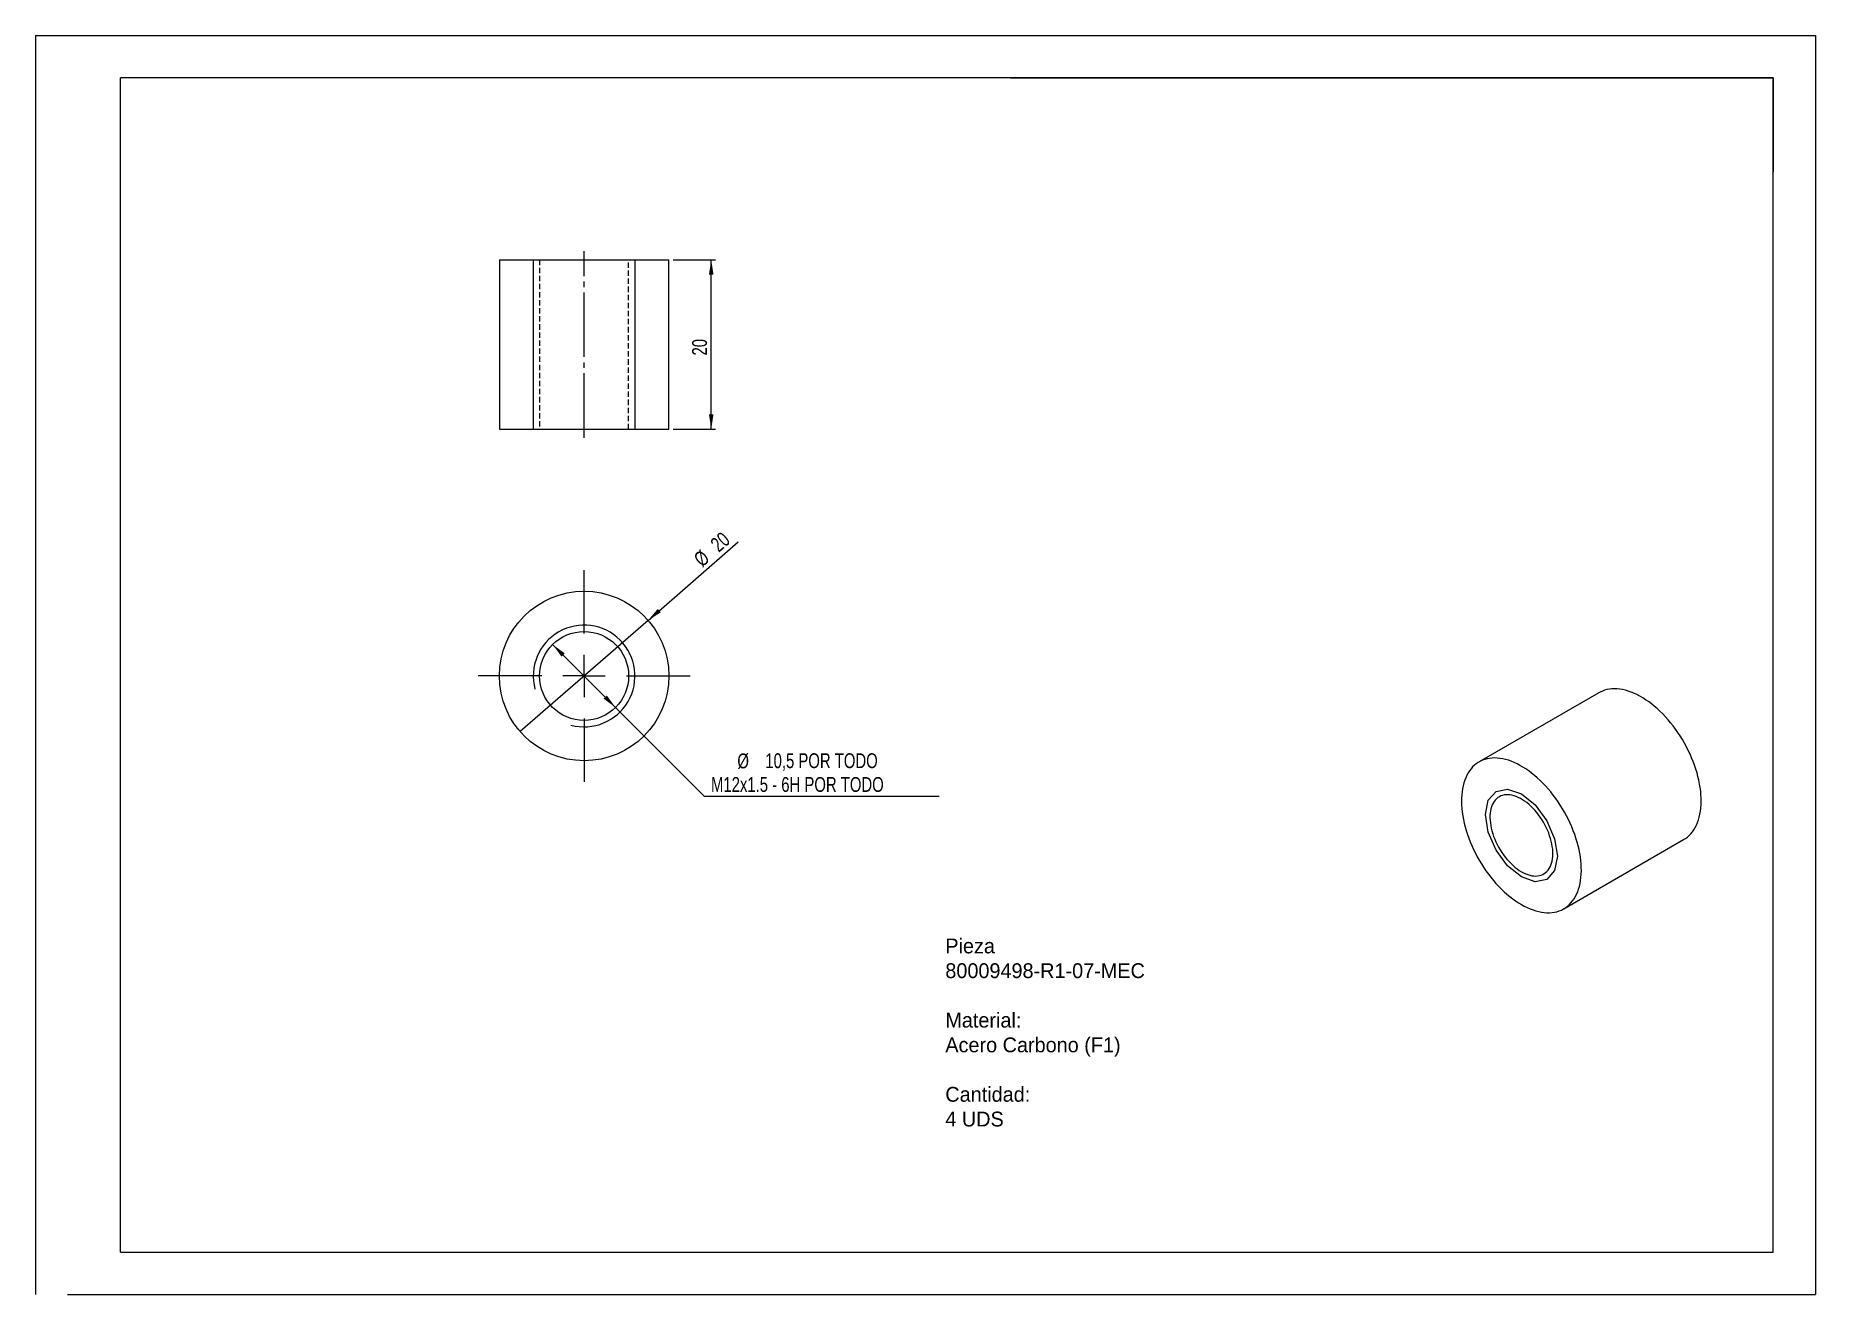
# Model space of a CAD drawing. Extents: x 0 to 420, y 0 to 297.
import ezdxf

# ---------------------------------------------------------------- set-up
doc = ezdxf.new("R2010")
doc.units = 0
for name, pattern in [('SLD-CENTRADA-TRAZOS-LARGOS', [19.05, 15.24, -1.27, 1.27, -1.27]), ('SLD-CONTINUA', [0]), ('SLD-DISCONTINUA', [1.905, 1.27, -0.635])]:
    doc.linetypes.add(name, pattern=pattern)
doc.layers.get('0').update_dxf_attribs({"linetype": 'CONTINUOUS'})
doc.layers.add('FORMATO', color=7, linetype='SLD-CONTINUA')
doc.styles.add('SLDTEXTSTYLE1', font='TXT', dxfattribs={"width": 0.75})
doc.dimstyles.new('SLDDIMSTYLE0', dxfattribs={"dimtxt": 3.5, "dimasz": 3.5, "dimexe": 0, "dimexo": 0.0625, "dimgap": 0.875, "dimtad": 1, "dimdec": 1, "dimlfac": 0.5, "dimrnd": 1e-09, "dimzin": 12, "dimdsep": 46, "dimtxsty": 'SLDTEXTSTYLE1', "dimblk1": 'NONE', "dimsah": 1, "dimcen": 0, "dimadec": 0, "dimazin": 0, "dimtfac": 1, "dimtdec": 1, "dimtmove": 0, "dimatfit": 3, "dimldrblk": 'NONE', "dimfxl": 1, "dimtolj": 1, "dimtzin": 12, "dimarcsym": 0})
doc.dimstyles.new('SLDDIMSTYLE1', dxfattribs={"dimtxt": 3.5, "dimasz": 3.5, "dimexe": 0, "dimexo": 0.0625, "dimgap": 0.875, "dimtad": 0, "dimtih": 1, "dimtoh": 1, "dimdec": 1, "dimlfac": 0.5, "dimrnd": 1e-09, "dimzin": 12, "dimdsep": 46, "dimtxsty": 'SLDTEXTSTYLE1', "dimsah": 1, "dimcen": 0, "dimadec": 0, "dimazin": 0, "dimtfac": 1, "dimtdec": 1, "dimtmove": 0, "dimatfit": 3, "dimfxl": 1, "dimtolj": 1, "dimtzin": 12, "dimarcsym": 0})
doc.dimstyles.new('SLDDIMSTYLE2', dxfattribs={"dimtxt": 3.5, "dimasz": 3.5, "dimexe": 0, "dimexo": 0.0625, "dimgap": 0.875, "dimtad": 1, "dimdec": 1, "dimlfac": 0.5, "dimrnd": 1e-09, "dimzin": 12, "dimdsep": 46, "dimtxsty": 'SLDTEXTSTYLE1', "dimsah": 1, "dimcen": 0.09, "dimadec": 0, "dimazin": 0, "dimtfac": 1, "dimtdec": 1, "dimtofl": 0, "dimtmove": 0, "dimatfit": 3, "dimfxl": 1, "dimtolj": 1, "dimtzin": 12, "dimarcsym": 0})

# ---------------------------------------------------------------- blocks, each defined once
blk = doc.blocks.new('_D')
at = {"layer": 'FORMATO', "color": 7, "transparency": 16777216}
for q in [(165.82, 177.55), (114.34, 132.79)]:
    blk.add_line((144.53, 159.03), q, dxfattribs=at)
blk.add_solid([(144.53, 159.03), (147.52, 160.92), (146.82, 161.74)], dxfattribs=at)
at = {"layer": 'FORMATO', "color": 7, "transparency": 16777216, "char_height": 3.5, "attachment_point": 1, "rotation": 41.0091, "style": 'SLDTEXTSTYLE1'}
for s, insert in [('20', (158.92, 177.59)), ('%%c', (154.98, 174.09))]:
    blk.add_mtext(s, dxfattribs=dict(at, insert=insert))
blk = doc.blocks.new('_NONE')
blk = doc.blocks.new('_D_1')
at = {"layer": 'FORMATO', "transparency": 16777216}
for p, q in [((122.01, 153.33), (136.86, 138.48)), ((136.86, 138.48), (157.79, 117.55)), ((157.79, 117.55), (213.26, 117.55))]:
    blk.add_line(p, q, dxfattribs=at)
for points in [[(122.01, 153.33), (124.11, 150.48), (124.87, 151.24)], [(136.86, 138.48), (134.77, 141.34), (134, 140.58)]]:
    blk.add_solid(points, dxfattribs=at)
at = {"layer": 'FORMATO', "transparency": 16777216, "char_height": 3.5, "attachment_point": 1, "style": 'SLDTEXTSTYLE1'}
for s, insert in [('%%c', (165.61, 127.62)), ('10,5 POR TODO', (172.2, 127.67)), ('M12x1.5 - 6H POR TODO', (159.38, 122.06))]:
    blk.add_mtext(s, dxfattribs=dict(at, insert=insert))
blk = doc.blocks.new('SW_CENTERMARKSYMBOL_0')
at = {"layer": 'FORMATO', "color": 0}
for p, q in [((0, 10), (0, 25)), ((0, 0), (0, 5)), ((-10, 0), (-25, 0)), ((0, 0), (-5, 0)), ((0, 0), (0, -5)), ((0, 0), (5, 0)), ((10, 0), (25, 0)), ((0, -10), (0, -25))]:
    blk.add_line(p, q, dxfattribs=at)
blk = doc.blocks.new('_D_2')
at = {"layer": 'FORMATO', "color": 7, "transparency": 16777216}
for p, q in [((150.44, 244.12), (160.44, 244.12)), ((159.44, 204.12), (159.44, 244.12)), ((150.44, 204.12), (160.44, 204.12))]:
    blk.add_line(p, q, dxfattribs=at)
for points in [[(159.44, 244.12), (158.9, 240.62), (159.97, 240.62)], [(159.44, 204.12), (159.97, 207.62), (158.9, 207.62)]]:
    blk.add_solid(points, dxfattribs=at)
at = {"layer": 'FORMATO', "color": 7, "transparency": 16777216, "insert": (154.92, 221.53), "char_height": 3.5, "attachment_point": 1, "rotation": 90, "style": 'SLDTEXTSTYLE1'}
blk.add_mtext('20', dxfattribs=at)

msp = doc.modelspace()

# ---------------------------------------------------------------- linework, layer by layer
at = {"color": 7, "linetype": 'SLD-CONTINUA'}
for p, q in [((0, 297), (420, 297)), ((0, 297), (0, 0)), ((420, 297), (420, 0)), ((410, 287), (20, 287)), ((20, 10), (20, 287)), ((410, 10), (410, 287)), ((109.44, 244.12), (109.44, 204.12)), ((109.44, 244.12), (129.44, 244.12)), ((117.44, 244.12), (117.44, 204.12)), ((129.44, 244.12), (149.44, 244.12)), ((141.44, 244.12), (141.44, 204.12)), ((149.44, 204.12), (149.44, 244.12)), ((109.44, 204.12), (129.44, 204.12)), ((129.44, 204.12), (149.44, 204.12)), ((368.91, 141.95), (340.63, 125.62)), ((360.62, 90.98), (388.91, 107.31)), ((20, 10), (410, 10)), ((7.53, 0), (420, 0))]:
    msp.add_line(p, q, dxfattribs=at)
at = {"color": 7, "linetype": 'SLD-DISCONTINUA'}
for p, q in [((118.94, 244.12), (118.94, 204.12)), ((139.94, 204.12), (139.94, 244.12))]:
    msp.add_line(p, q, dxfattribs=at)
at = {"color": 7, "linetype": 'SLD-CONTINUA', "flags": 128}
for points in [[(388.91, 107.31), (389.33, 107.57), (389.78, 107.91), (390.21, 108.28), (390.61, 108.7), (390.98, 109.15), (391.33, 109.64), (391.64, 110.17), (391.93, 110.73), (392.18, 111.32), (392.4, 111.94), (392.59, 112.6), (392.75, 113.28), (392.88, 113.99), (392.97, 114.73), (393.03, 115.48), (393.05, 116.26), (393.04, 117.06), (393, 117.88), (392.93, 118.72), (392.82, 119.56), (392.68, 120.42), (392.5, 121.3), (392.29, 122.17), (392.06, 123.06), (391.79, 123.94), (391.49, 124.83), (391.16, 125.72), (390.8, 126.61), (390.41, 127.49), (390, 128.36), (389.56, 129.23), (389.09, 130.08), (388.6, 130.93), (388.09, 131.75), (387.55, 132.56), (387, 133.35), (386.42, 134.12), (385.83, 134.87), (385.22, 135.6), (384.6, 136.29), (383.96, 136.96), (383.31, 137.6), (382.65, 138.21), (381.99, 138.79), (381.31, 139.34), (380.63, 139.85), (379.94, 140.32), (379.25, 140.75), (378.57, 141.15), (377.88, 141.51), (377.19, 141.83), (376.51, 142.11), (375.84, 142.34), (375.17, 142.54), (374.51, 142.69), (373.86, 142.8), (373.22, 142.86), (372.6, 142.88), (371.99, 142.86), (371.4, 142.8), (370.82, 142.69), (370.27, 142.54), (369.73, 142.35), (369.22, 142.12), (368.91, 141.95)], [(350.63, 91.97), (351.31, 91.59), (352, 91.25), (352.68, 90.95), (353.36, 90.7), (354.04, 90.48), (354.7, 90.31), (355.35, 90.18), (356, 90.09), (356.63, 90.05), (357.24, 90.05), (357.85, 90.09), (358.43, 90.17), (358.99, 90.3), (359.54, 90.47), (360.06, 90.69), (360.56, 90.94), (361.04, 91.24), (361.5, 91.58), (361.92, 91.95), (362.32, 92.37), (362.7, 92.82), (363.04, 93.31), (363.36, 93.84), (363.64, 94.4), (363.9, 94.99), (364.12, 95.62), (364.31, 96.27), (364.47, 96.95), (364.59, 97.66), (364.68, 98.4), (364.74, 99.16), (364.77, 99.94), (364.76, 100.74), (364.72, 101.55), (364.64, 102.39), (364.53, 103.24), (364.39, 104.1), (364.22, 104.97), (364.01, 105.84), (363.77, 106.73), (363.5, 107.62), (363.2, 108.51), (362.87, 109.39), (362.51, 110.28), (362.13, 111.16), (361.71, 112.04), (361.27, 112.9), (360.81, 113.76), (360.32, 114.6), (359.8, 115.42), (359.27, 116.23), (358.71, 117.03), (358.14, 117.8), (357.55, 118.54), (356.94, 119.27), (356.31, 119.97), (355.68, 120.64), (355.03, 121.28), (354.37, 121.89), (353.7, 122.46), (353.03, 123.01), (352.34, 123.52), (351.66, 123.99), (350.97, 124.43), (350.28, 124.82), (349.59, 125.18), (348.91, 125.5), (348.23, 125.78), (347.55, 126.01), (346.88, 126.21), (346.22, 126.36), (345.57, 126.47), (344.94, 126.53), (344.31, 126.56), (343.7, 126.54), (343.11, 126.47), (342.54, 126.36), (341.98, 126.21), (341.45, 126.02), (340.93, 125.79), (340.44, 125.51), (339.98, 125.19), (339.54, 124.84), (339.12, 124.44), (338.74, 124.01), (338.38, 123.53), (338.05, 123.03), (337.75, 122.48), (337.48, 121.91), (337.24, 121.3), (337.03, 120.66), (336.86, 119.99), (336.72, 119.29), (336.61, 118.57), (336.54, 117.82), (336.49, 117.05), (336.48, 116.26), (336.51, 115.45), (336.57, 114.63), (336.66, 113.79), (336.79, 112.93), (336.94, 112.07), (337.13, 111.19), (337.36, 110.31), (337.61, 109.43), (337.89, 108.54), (338.21, 107.65), (338.55, 106.76), (338.93, 105.88), (339.33, 105), (339.76, 104.13), (340.21, 103.27), (340.69, 102.42), (341.19, 101.58), (341.71, 100.77), (342.26, 99.96), (342.82, 99.18), (343.41, 98.42), (344.01, 97.69), (344.62, 96.98), (345.25, 96.29), (345.9, 95.64), (346.55, 95.01), (347.22, 94.42), (347.89, 93.86), (348.57, 93.33), (349.25, 92.84), (349.94, 92.38), (350.63, 91.97)], [(350.63, 98.5), (347.38, 101.12), (344.63, 104.83), (342.79, 109.07), (342.14, 113.2), (342.79, 116.57), (344.63, 118.69), (347.38, 119.23), (350.63, 118.1), (353.87, 115.48), (356.63, 111.76), (358.47, 107.52), (359.11, 103.4), (358.47, 100.02), (356.63, 97.91), (353.87, 97.37), (350.63, 98.5)], [(350.63, 99.73), (351.13, 99.46), (351.63, 99.23), (352.12, 99.04), (352.61, 98.89), (353.09, 98.79), (353.55, 98.73), (354.01, 98.71), (354.45, 98.74), (354.87, 98.81), (355.27, 98.93), (355.65, 99.09), (356.01, 99.29), (356.34, 99.53), (356.65, 99.81), (356.93, 100.13), (357.18, 100.48), (357.4, 100.88), (357.59, 101.3), (357.75, 101.76), (357.87, 102.25), (357.96, 102.76), (358.02, 103.3), (358.05, 103.87), (358.04, 104.45), (358, 105.05), (357.92, 105.67), (357.81, 106.3), (357.67, 106.94), (357.5, 107.58), (357.29, 108.23), (357.06, 108.87), (356.79, 109.52), (356.5, 110.16), (356.18, 110.79), (355.83, 111.41), (355.46, 112.01), (355.07, 112.6), (354.66, 113.17), (354.23, 113.72), (353.78, 114.24), (353.32, 114.73), (352.85, 115.2), (352.37, 115.63), (351.87, 116.03), (351.38, 116.39), (350.88, 116.72), (350.38, 117.01), (349.87, 117.26), (349.38, 117.47), (348.89, 117.64), (348.4, 117.76), (347.93, 117.84), (347.47, 117.88), (347.02, 117.88), (346.59, 117.83), (346.18, 117.73), (345.79, 117.6), (345.42, 117.42), (345.07, 117.2), (344.75, 116.94), (344.46, 116.64), (344.2, 116.3), (343.96, 115.92), (343.75, 115.51), (343.58, 115.07), (343.44, 114.6), (343.33, 114.09), (343.25, 113.57), (343.21, 113.01), (343.2, 112.44), (343.23, 111.85), (343.29, 111.24), (343.38, 110.61), (343.51, 109.98), (343.66, 109.34), (343.85, 108.69), (344.07, 108.05), (344.32, 107.4), (344.6, 106.76), (344.91, 106.12), (345.24, 105.5), (345.6, 104.89), (345.98, 104.29), (346.38, 103.71), (346.81, 103.15), (347.24, 102.62), (347.7, 102.11), (348.17, 101.63), (348.64, 101.18), (349.13, 100.76), (349.63, 100.38), (350.12, 100.03), (350.63, 99.73)]]:
    msp.add_lwpolyline(points, dxfattribs=at)
at = {"color": 7, "linetype": 'SLD-CONTINUA'}
for radius in [20, 10.5]:
    msp.add_circle((129.44, 145.91), radius, dxfattribs=at)
msp.add_arc((129.44, 145.91), 12, 255, 195, dxfattribs=at)
at = {"layer": 'FORMATO'}
for p, q in [((230.09, 287), (410, 287)), ((410, 287), (410, 264.87))]:
    msp.add_line(p, q, dxfattribs=at)
at = {"layer": 'FORMATO', "color": 7, "linetype": 'SLD-CENTRADA-TRAZOS-LARGOS'}
msp.add_line((129.44, 202.12), (129.44, 246.12), dxfattribs=at)

# ---------------------------------------------------------------- block references
at = {"layer": 'FORMATO', "color": 7}
msp.add_blockref('SW_CENTERMARKSYMBOL_0', (129.44, 145.91), dxfattribs=at)

# ---------------------------------------------------------------- texts
at = {"insert": (214.68, 83.96), "char_height": 3.5, "attachment_point": 1}
msp.add_mtext_dynamic_manual_height_columns('Pieza \\P80009498-R1-07-MEC\\P\\PMaterial: \\PAcero Carbono (F1)\\P\\PCantidad: \\P4 UDS', width=89.1785, gutter_width=17.5, heights=[0], dxfattribs=at)

# ---------------------------------------------------------------- dimensions: what is measured, and where the dimension line sits
at = {"layer": 'FORMATO', "color": 7}
dim = msp.add_linear_dim(base=(159.44, 244.12), p1=(149.44, 204.12), p2=(149.44, 244.12), angle=90, dimstyle='SLDDIMSTYLE2', dxfattribs=at)
dim.commit()
dim.dimension.update_dxf_attribs({"geometry": '_D_2', "text_midpoint": (159.44, 224.12), "dimtype": 160})
dim = msp.add_diameter_dim_2p(p1=(114.34, 132.79), p2=(144.53, 159.03), dimstyle='SLDDIMSTYLE0', dxfattribs=at)
dim.commit()
dim.dimension.update_dxf_attribs({"geometry": '_D', "text_midpoint": (161.94, 174.18), "dimtype": 163})
at = {"layer": 'FORMATO'}
dim = msp.add_diameter_dim_2p(p1=(136.86, 138.48), p2=(122.01, 153.33), text='<> POR TODO\\PM12x1.5 - 6H POR TODO\\P', dimstyle='SLDDIMSTYLE1', dxfattribs=at)
dim.commit()
dim.dimension.update_dxf_attribs({"geometry": '_D_1', "text_midpoint": (186.32, 123.14), "dimtype": 163})

doc.saveas('drawing.dxf')
